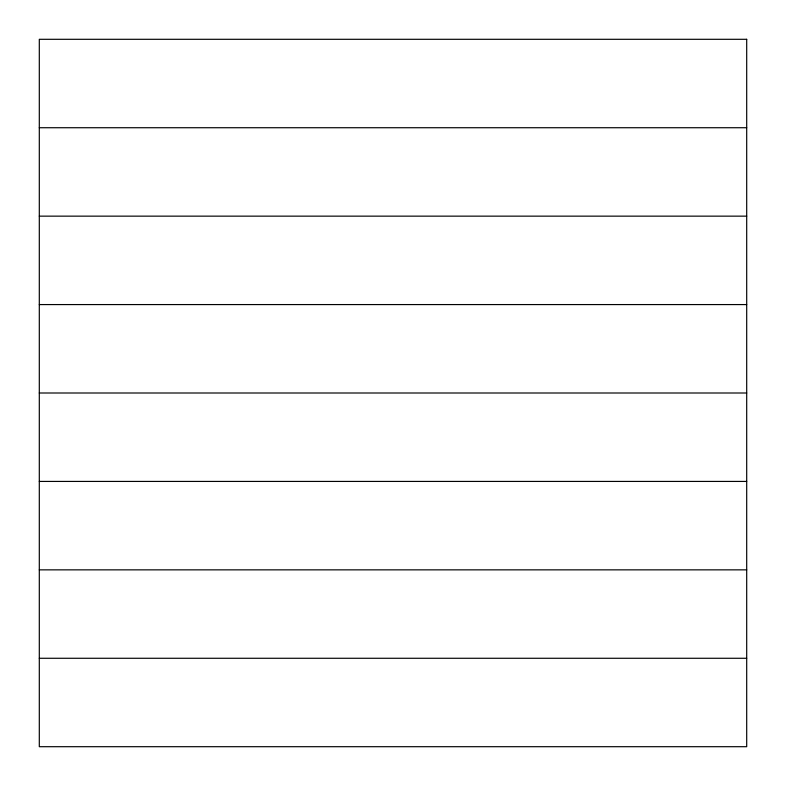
<?xml version="1.0" encoding="UTF-8"?>
<svg xmlns="http://www.w3.org/2000/svg" width="786" height="786" viewBox="0 0 786 786"><rect width="100%" height="100%" fill="white"/><g stroke="black" fill="none" stroke-linecap="round" stroke-linejoin="round"><path stroke-width="1.18" d="M39.3 127.725L746.7 127.725M39.3 216.15L746.7 216.15M39.3 304.575L746.7 304.575M39.3 393L746.7 393M39.3 481.425L746.7 481.425M39.3 569.85L746.7 569.85M39.3 658.275L746.7 658.275M746.7 39.3L39.3 39.3L39.3 746.7L746.7 746.7L746.7 39.3"/></g></svg>
